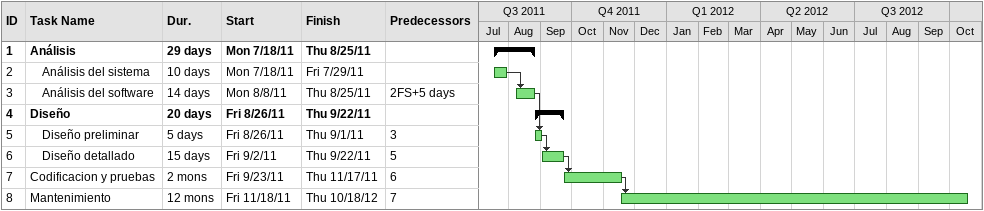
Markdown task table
| ID | Level | Task | Duration | Start | Finish | Predecessors |
|---|---|---|---|---|---|---|
| 1 | 1 | **Análisis** | 29d | 2011-07-18 | 2011-08-25 |  |
| 2 | 2 | Análisis del sistema | 10d | 2011-07-18 | 2011-07-29 |  |
| 3 | 2 | Análisis del software | 14d | 2011-08-08 | 2011-08-25 | 2FS+5d |
| 4 | 1 | **Diseño** | 20d | 2011-08-26 | 2011-09-22 |  |
| 5 | 2 | Diseño preliminar | 5d | 2011-08-26 | 2011-09-01 | 3 |
| 6 | 2 | Diseño detallado | 15d | 2011-09-02 | 2011-09-22 | 5 |
| 7 | 1 | Codificacion y pruebas | 2mo | 2011-09-23 | 2011-11-17 | 6 |
| 8 | 1 | Mantenimiento | 12mo | 2011-11-18 | 2012-10-18 | 7 |
